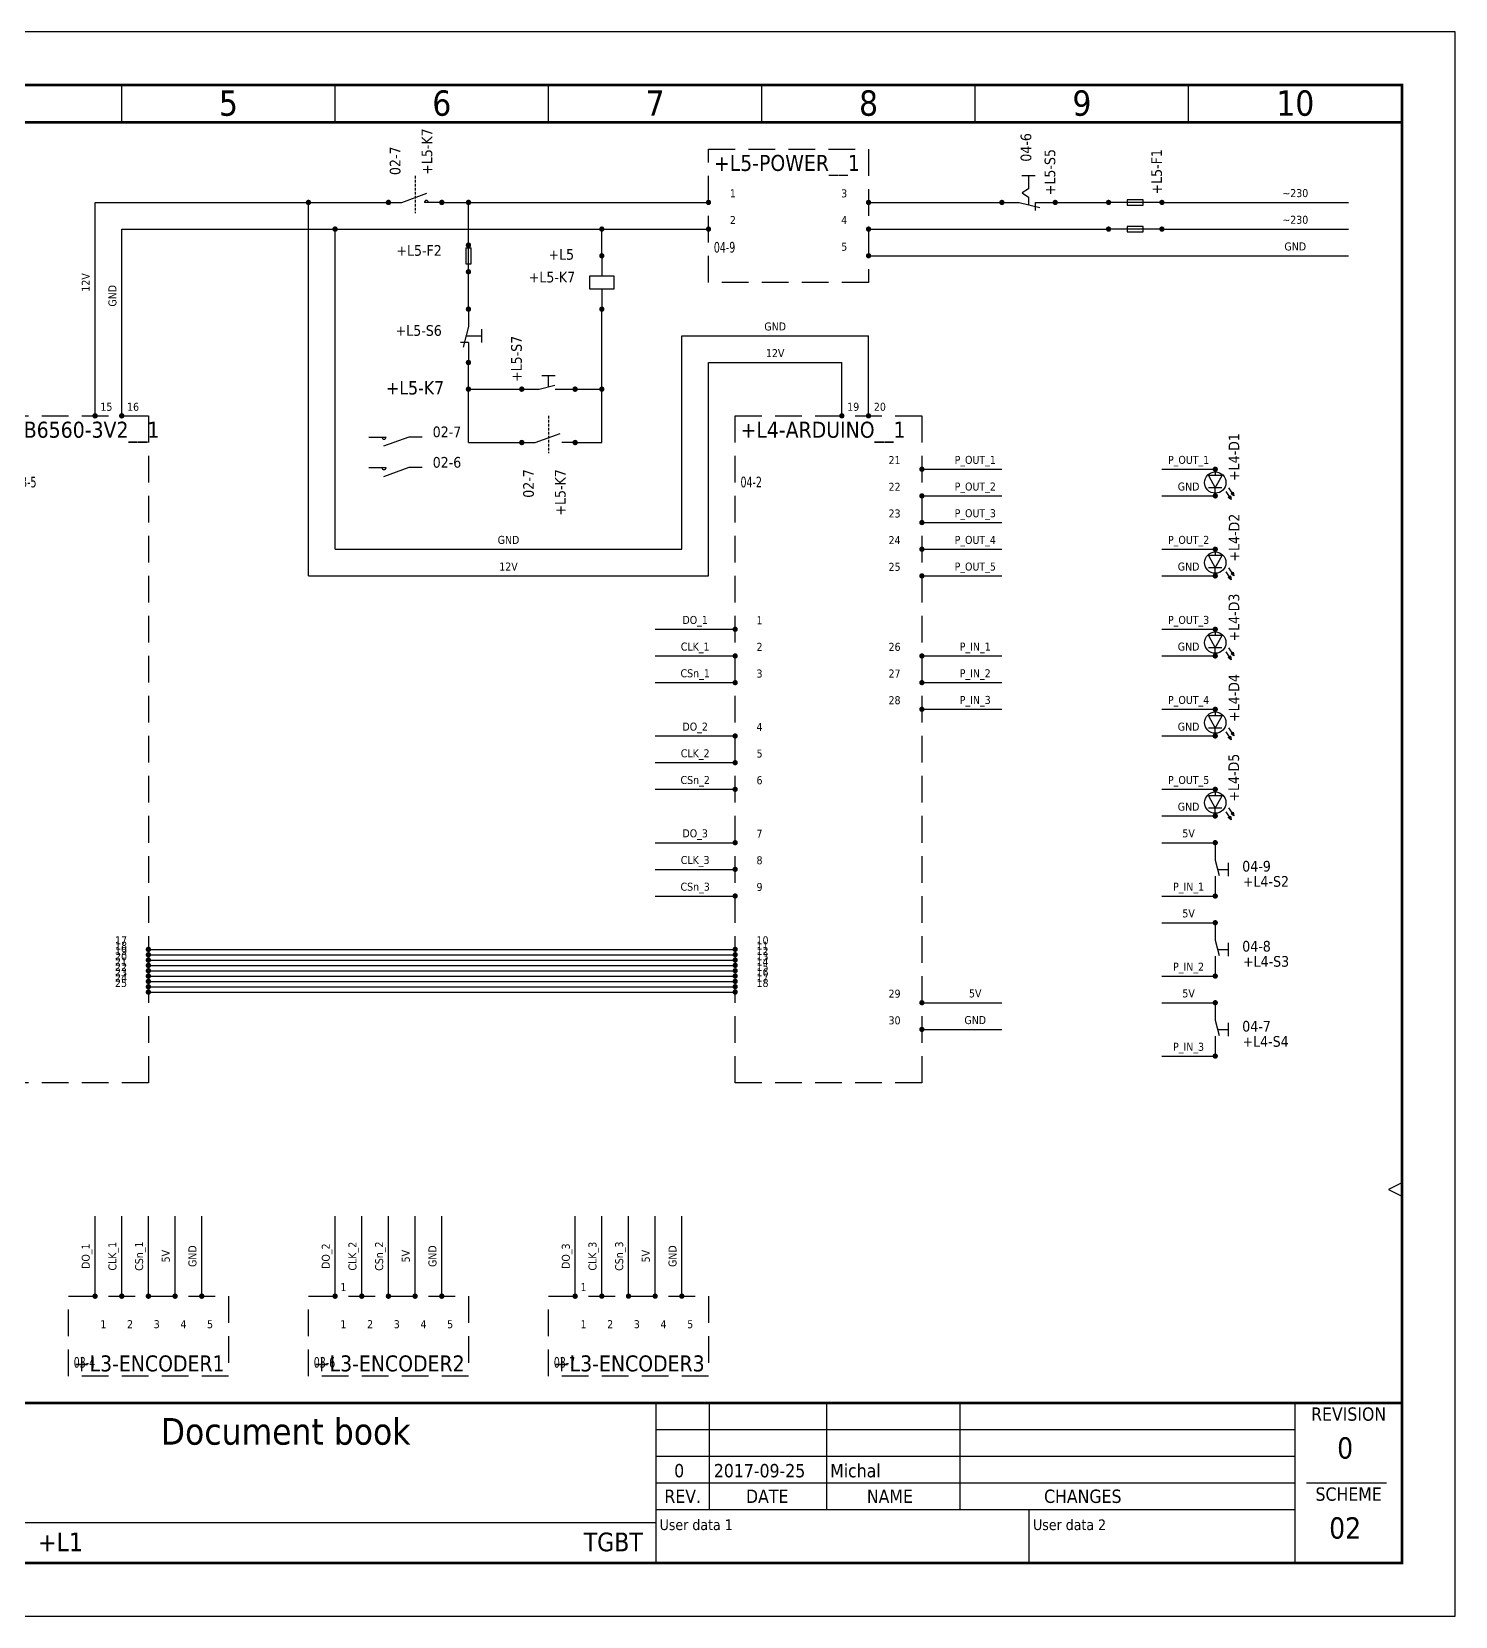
# Model space of a CAD drawing. Header units: millimetres. Extents: x 0 to 420, y 0 to 297.
# Drawn here: x 153.1 to 420, y 0 to 297 of the extents above; entities that cross this region are included whole.
import ezdxf
from ezdxf.enums import TextEntityAlignment as Align

# ---------------------------------------------------------------- set-up
doc = ezdxf.new("R2010")
doc.units = ezdxf.units.MM
doc.header["$LTSCALE"] = 10
for name, pattern in [('CONTINU', [0]), ('INTERROMPU', [0.75, 0.5, -0.25]), ('TIRET', [0.75, 0.5, -0.25])]:
    doc.linetypes.add(name, pattern=pattern)
doc.layers.add('DoNotPrint', color=7, linetype='Continuous', plot=False)
doc.layers.add('TITLEBLOCK', color=7, linetype='Continuous')
doc.styles.add('TAHOMA_STANDARD', font='tahoma.ttf')
doc.styles.add('tr_blackboxpt', font='', dxfattribs={"height": 1.5})
doc.styles.add('tr_line_equip', font='', dxfattribs={"height": 1.5})
doc.styles.add('tr_xref_arraybomterminal', font='', dxfattribs={"height": 1.5})
doc.styles.add('tr_xref_arraysymbol', font='', dxfattribs={"height": 2})
doc.styles.add('tr_xref_arraytagcomponent', font='', dxfattribs={"height": 2.5})
doc.styles.get('tr_blackboxpt').set_extended_font_data('Tahoma')
doc.styles.get('tr_line_equip').set_extended_font_data('Tahoma')
doc.styles.get('tr_xref_arraybomterminal').set_extended_font_data('Tahoma')
doc.styles.get('tr_xref_arraysymbol').set_extended_font_data('Tahoma')
doc.styles.get('tr_xref_arraytagcomponent').set_extended_font_data('Tahoma')

# ---------------------------------------------------------------- blocks, each defined once
blk = doc.blocks.new('TR_FDP_BASEA3CA_EN')
at = {"color": 7}
for p, q in [((170, 280), (170, 287)), ((210, 280), (210, 287)), ((250, 280), (250, 287)), ((290, 280), (290, 287)), ((330, 280), (330, 287)), ((370, 280), (370, 287)), ((410, 81.25), (407.5, 80)), ((407.5, 80), (410, 78.75)), ((270.16, 10), (270.16, 40)), ((280.16, 20), (280.16, 40)), ((302.16, 20), (302.16, 40)), ((327.16, 20), (327.16, 40)), ((390, 10), (390, 40)), ((270.16, 35), (390, 35)), ((270.16, 30), (390, 30)), ((270.16, 25), (390, 25)), ((392.11, 25), (407.11, 25)), ((270.16, 20), (390, 20)), ((340.08, 20), (340.08, 10)), ((270.16, 17.5), (10, 17.5))]:
    blk.add_line(p, q, dxfattribs=at)
at = {"color": 7, "const_width": 0.5}
blk.add_lwpolyline([(10, 287), (410, 287), (410, 10), (10, 10)], close=True, dxfattribs=at)
for points in [[(10, 280), (410, 280)], [(10, 40), (410, 40)]]:
    blk.add_lwpolyline(points, dxfattribs=at)
at = {"layer": 'DoNotPrint', "color": 7}
for p, q in [((420, 297), (0, 297)), ((420, 0), (420, 297)), ((0, 0), (420, 0))]:
    blk.add_line(p, q, dxfattribs=at)
at = {"color": 7, "style": 'TAHOMA_STANDARD'}
for s, p in [('REVISION', (400, 37.91)), ('CHANGES', (350.16, 22.5)), ('SCHEME', (400, 22.91))]:
    blk.add_text(s, height=2.5, dxfattribs=at).set_placement(p, align=Align.MIDDLE_CENTER)
for s, p in [('REV.', (275.16, 22.5)), ('DATE', (291, 22.5)), ('NAME', (314, 22.5))]:
    blk.add_text(s, height=2.5, dxfattribs=at).set_placement(p, align=Align.MIDDLE)
for tag, height, p in [('#COL', 4.75, (30, 281.25)), ('#COL', 4.75, (70, 281.25)), ('#COL', 4.75, (110, 281.25)), ('#COL', 4.75, (150, 281.25)), ('#COL', 4.75, (190, 281.25)), ('#COL', 4.75, (230, 281.25)), ('#COL', 4.75, (270, 281.25)), ('#COL', 4.75, (310, 281.25)), ('#COL', 4.75, (350, 281.25)), ('#COL', 4.75, (390, 281.25)), ('#PROJECT_DWG_OFFICE', 4, (76.27, 33.86)), ('#BUNDLE_TZ_0_L1', 5, (200.73, 32.17)), ('#PROJECT_DWG_OFFICE_ADDRESS_1', 3, (76.27, 28.22)), ('#PROJECT_DWG_OFFICE_ADDRESS_2', 3, (76.27, 24.16)), ('#FOLIO_TZ_1_L1', 4, (200.8, 24.51)), ('#PROJECT_DWG_OFFICE_ADDRESS_3', 3, (76.27, 19.93)), ('#FOLIO_TZ_2_L1', 4, (200.74, 18.8))]:
    blk.add_attdef(tag, text='', height=height, dxfattribs=at).set_placement(p, align=Align.CENTER)
blk.add_attdef('#APP_NAME', text='', height=4, rotation=90, dxfattribs=at).set_placement((5, 10.37), align=Align.MIDDLE_LEFT)
for tag, height, p in [('#REV_NO_-0', 2.5, (274.5, 37.3)), ('#REV_NO_-1', 2.5, (274.5, 32.4)), ('#REV_NO', 4, (399.35, 31.56)), ('#REV_NO_-2', 2.5, (274.5, 27.3)), ('#FOLIO_TAG', 4, (399.35, 16.56))]:
    blk.add_attdef(tag, text='', height=height, dxfattribs=at).set_placement(p, align=Align.MIDDLE_CENTER)
for tag, height, p in [('#REV_CREATED_ON_-0', 2.5, (281, 37.2)), ('#REV_CREATED_BY_-0', 2.5, (302.7, 37.3)), ('#REV_NO_-0_TZ_0_L1', 2.5, (327.9, 37.3)), ('#REV_CREATED_ON_-1', 2.5, (281, 32.1)), ('#REV_CREATED_BY_-1', 2.5, (302.7, 32.4)), ('#REV_NO_-1_TZ_0_L1', 2.5, (327.9, 32.1)), ('#REV_CREATED_ON_-2', 2.5, (281, 27.3)), ('#REV_CREATED_BY_-2', 2.5, (302.8, 27.3)), ('#REV_NO_-2_TZ_0_L1', 2.5, (327.9, 27.5)), ('#FOLIO_LOC_TAG', 3.5, (154.33, 13.94))]:
    blk.add_attdef(tag, text='', height=height, dxfattribs=at).set_placement(p, align=Align.MIDDLE_LEFT)
for tag, p, height in [('##BUNDLE_TX_0_EN', (270.84, 16.16), 2), ('##BUNDLE_TX_1_EN', (340.84, 16.16), 2), ('#BUNDLE_TX_0', (271.84, 12.16), 2.5), ('#BUNDLE_TX_1', (342.1, 12.16), 2.5)]:
    blk.add_attdef(tag, p, '', height=height, dxfattribs=at)
blk.add_attdef('#PROJECT_CONTRACT_NUM', text='', height=3.5, dxfattribs=at).set_placement((37.75, 11.3), align=Align.BOTTOM_LEFT)
blk.add_attdef('#FOLIO_LOC_TZ_0_L1', text='', height=3.5, dxfattribs=at).set_placement((267.68, 13.94), align=Align.MIDDLE_RIGHT)
at = {"color": 7, "style": 'TAHOMA_STANDARD', "oblique": 15, "width": 2.071003}
blk.add_attdef('#ELVER', text='', height=1.21, dxfattribs=at).set_placement((40, 7.46), align=Align.MIDDLE_LEFT)
blk = doc.blocks.new('EW_BB_BlackBox_2')
at = {"lineweight": 20, "style": 'TAHOMA_STANDARD'}
for tag, height, p in [('#TAG', 3, (1, -5)), ('#REF_DES_2', 2, (1, -8)), ('#COM_TX_0', 2, (1, -11))]:
    blk.add_attdef(tag, text='', height=height, dxfattribs=at).set_placement(p, align=Align.BOTTOM_LEFT)
at = {"linetype": 'CONTINU', "style": 'TAHOMA_STANDARD', "width": 0.75}
blk.add_attdef('#CROSS_REF', text='', height=2, dxfattribs=at).set_placement((1, -14), align=Align.BOTTOM_LEFT)
blk = doc.blocks.new('EW_DIODELE')
for points in [[(5, 3.5), (4.6, 2.95), (4.29, 3.35)], [(5.71, 2.99), (5.31, 2.44), (5.01, 2.84)]]:
    blk.add_hatch(color=0).paths.add_polyline_path(points)
for p, q in [((3.5, 2.5), (5, 3.5)), ((4.21, 1.99), (5.71, 2.99)), ((4.29, 3.35), (5, 3.5)), ((4.6, 2.95), (4.29, 3.35)), ((5, 3.5), (4.6, 2.95)), ((5.01, 2.84), (5.71, 2.99)), ((5.71, 2.99), (5.31, 2.44)), ((5.31, 2.44), (5.01, 2.84))]:
    blk.add_line(p, q)
at = {"color": 0, "linetype": 'Continuous'}
for p, q in [((0, 0), (1.2, 0)), ((5, -0.01), (3.51, -0.01))]:
    blk.add_line(p, q, dxfattribs=at)
at = {"color": 7}
for p, q in [((3.51, -0.01), (1.2, 1.3)), ((1.2, 1.3), (1.2, -1.3)), ((1.2, -1.3), (3.51, -0.01))]:
    blk.add_line(p, q, dxfattribs=at)
at = {"color": 7, "linetype": 'Continuous'}
blk.add_line((3.51, 1.24), (3.51, -1.26), dxfattribs=at)
blk.add_circle((2.5, 0), 2)
at = {"linetype": 'CONTINU', "style": 'TAHOMA_STANDARD'}
blk.add_attdef('#TAG', text='', height=2, dxfattribs=at).set_placement((2.5, 2.5), align=Align.RIGHT)
at = {"style": 'TAHOMA_STANDARD'}
blk.add_attdef('#P_TAG_0', text='', height=1.5, dxfattribs=at).set_placement((0, -0.5), align=Align.TOP_RIGHT)
at = {"linetype": 'CONTINU', "style": 'TAHOMA_STANDARD'}
blk.add_attdef('#TD_3', text='', height=2, dxfattribs=at).set_placement((2.5, -4.5), align=Align.CENTER)
at = {"style": 'TAHOMA_STANDARD'}
blk.add_attdef('#P_TAG_1', text='', height=1.5, dxfattribs=at).set_placement((5, -0.51), align=Align.TOP_LEFT)
at = {"linetype": 'CONTINU', "style": 'TAHOMA_STANDARD', "flags": 1}
for tag, p in [('#COM_TX_0', (2.5, -7)), ('#COM_TX_1', (2.5, -9.5)), ('#COM_TX_2', (2.5, -12))]:
    blk.add_attdef(tag, text='', height=2, dxfattribs=at).set_placement(p, align=Align.CENTER)
blk = doc.blocks.new('TR-EL237')
at = {"color": 0}
for p, q in [((0, -3.75), (0, 0)), ((0, -6.75), (-0.73, -3.84)), ((0, -10), (0, -6.75))]:
    blk.add_line(p, q, dxfattribs=at)
blk.add_line((-2.5, -3.75), (-2.5, -6.25))
at = {"linetype": 'TIRET'}
blk.add_line((-0.44, -5), (-2.5, -5), dxfattribs=at)
at = {"style": 'TAHOMA_STANDARD'}
blk.add_attdef('#P_TAG_0', (0.5, 0), '', height=1.5, dxfattribs=at)
at = {"linetype": 'CONTINU', "style": 'TAHOMA_STANDARD'}
for tag, p in [('#TAG', (-5, -3.75)), ('#CROSS_REF', (-4.95, -6.59)), ('#TD_1', (-4.96, -9.53)), ('#COM_TX_0', (-4.85, -20.32)), ('#COM_TX_1', (-4.85, -22.93))]:
    blk.add_attdef(tag, text='', height=2, dxfattribs=at).set_placement(p, align=Align.RIGHT)
at = {"style": 'TAHOMA_STANDARD'}
for tag, p in [('#TD_2', (-4.83, -12.24)), ('#TD_5', (-4.83, -14.99)), ('#TD_6', (-4.83, -17.74))]:
    blk.add_attdef(tag, text='', height=2, dxfattribs=at).set_placement(p, align=Align.RIGHT)
blk.add_attdef('#P_TAG_1', text='', height=1.5, dxfattribs=at).set_placement((0.5, -10), align=Align.TOP_LEFT)
blk = doc.blocks.new('TR-EL053')
at = {"color": 0, "linetype": 'CONTINU'}
for p, q in [((0, 0), (0, -3.75)), ((0, -6.25), (0, -10))]:
    blk.add_line(p, q, dxfattribs=at)
at = {"linetype": 'CONTINU'}
for p, q in [((-2.25, -3.75), (2.25, -3.75)), ((-2.25, -6.25), (-2.25, -3.75)), ((2.25, -3.75), (2.25, -6.25)), ((2.25, -6.25), (-2.25, -6.25))]:
    blk.add_line(p, q, dxfattribs=at)
at = {"style": 'TAHOMA_STANDARD'}
blk.add_attdef('#LOC_TAG', text='', height=2, dxfattribs=at).set_placement((-5, -0.74), align=Align.RIGHT)
blk.add_attdef('#P_TAG_0', (0.5, 0), '', height=1.5, dxfattribs=at)
at = {"linetype": 'CONTINU', "style": 'TAHOMA_STANDARD'}
for tag, p in [('#TAG', (-5, -3.75)), ('#CROSS_REF', (-5, -6.75))]:
    blk.add_attdef(tag, text='', height=2, dxfattribs=at).set_placement(p, align=Align.RIGHT)
at = {"style": 'TAHOMA_STANDARD'}
blk.add_attdef('#P_TAG_1', text='', height=1.5, dxfattribs=at).set_placement((0.5, -10), align=Align.TOP_LEFT)
blk = doc.blocks.new('TR-EL042')
at = {"color": 0, "linetype": 'CONTINU'}
for p, q in [((0, 0), (0, -10)), ((5, 0), (5, -10))]:
    blk.add_line(p, q, dxfattribs=at)
for p, q in [((-0.5, -3.5), (-0.5, -6.5)), ((0.5, -3.5), (-0.5, -3.5)), ((0.5, -6.5), (0.5, -3.5)), ((4.5, -3.5), (4.5, -6.5)), ((5.5, -3.5), (4.5, -3.5)), ((5.5, -6.5), (5.5, -3.5)), ((-0.5, -6.5), (0, -6.5)), ((0, -6.5), (0.5, -6.5)), ((4.5, -6.5), (5, -6.5)), ((5, -6.5), (5.5, -6.5))]:
    blk.add_line(p, q)
at = {"style": 'TAHOMA_STANDARD'}
for tag, p in [('#P_TAG_0', (0.5, 0)), ('#P_TAG_1', (5.5, 0))]:
    blk.add_attdef(tag, p, '', height=1.5, dxfattribs=at)
at = {"linetype": 'CONTINU', "style": 'TAHOMA_STANDARD'}
for tag, p in [('#TAG', (-5, -3.75)), ('#CROSS_REF', (-5.12, -6.18)), ('#TD_1', (-5.12, -8.67)), ('#TD_3', (-5.12, -11.15)), ('#TD_4', (-5.12, -13.63)), ('#COM_TX_0', (-5.12, -16.17)), ('#COM_TX_1', (-5.12, -18.65))]:
    blk.add_attdef(tag, text='', height=2, dxfattribs=at).set_placement(p, align=Align.RIGHT)
at = {"style": 'TAHOMA_STANDARD'}
for tag, p in [('#P_TAG_3', (0.5, -10)), ('#P_TAG_2', (5.5, -10))]:
    blk.add_attdef(tag, text='', height=1.5, dxfattribs=at).set_placement(p, align=Align.TOP_LEFT)
blk = doc.blocks.new('TR-EL248')
at = {"color": 0}
for p, q in [((0, -3.75), (0, 0)), ((0, -6.75), (0.97, -2.87)), ((0, -3.75), (1.5, -3.75)), ((0, -10), (0, -6.75))]:
    blk.add_line(p, q, dxfattribs=at)
for p, q in [((-5, -3.75), (-5, -6.25)), ((-2.52, -5), (-1.77, -6.18)), ((-1.77, -6.18), (-1, -5))]:
    blk.add_line(p, q)
at = {"linetype": 'TIRET'}
for p, q in [((-5, -5), (-2.52, -5)), ((-1, -5), (0.44, -5))]:
    blk.add_line(p, q, dxfattribs=at)
at = {"style": 'TAHOMA_STANDARD'}
blk.add_attdef('#P_TAG_0', (0.5, 0), '', height=1.5, dxfattribs=at)
at = {"linetype": 'CONTINU', "style": 'TAHOMA_STANDARD'}
for tag, p in [('#TAG', (-7.56, -3.65)), ('#CROSS_REF', (-7.5, -6.49)), ('#TD_1', (-7.58, -9.35)), ('#COM_TX_0', (-7.47, -20.14)), ('#COM_TX_1', (-7.47, -22.75))]:
    blk.add_attdef(tag, text='', height=2, dxfattribs=at).set_placement(p, align=Align.RIGHT)
at = {"style": 'TAHOMA_STANDARD'}
for tag, p in [('#TD_2', (-7.46, -12.06)), ('#TD_5', (-7.46, -14.81)), ('#TD_6', (-7.46, -17.56))]:
    blk.add_attdef(tag, text='', height=2, dxfattribs=at).set_placement(p, align=Align.RIGHT)
blk.add_attdef('#P_TAG_1', text='', height=1.5, dxfattribs=at).set_placement((0.5, -10), align=Align.TOP_LEFT)
blk = doc.blocks.new('TR-EL033_CR')
at = {"color": 0}
for p, q in [((0, 0), (0, -3.25)), ((0, -7.5), (-1.710101, -2.801537)), ((0, -10), (0, -7.5))]:
    blk.add_line(p, q, dxfattribs=at)
blk.add_arc((0, -2.875), 0.375, 90, 270, dxfattribs=at)
at = {"color": 92, "style": 'tr_xref_arraybomterminal'}
blk.add_attdef('#Pt0', (0.5, 0), '', height=1.5, dxfattribs=at)
blk.add_attdef('#Pt1', text='', height=1.5, dxfattribs=at).set_placement((0.5, -10), align=Align.RIGHT)
at = {"color": 1, "style": 'tr_xref_arraysymbol'}
blk.add_attdef('#REF', (0, -12), '', height=2, dxfattribs=at)
blk = doc.blocks.new('*U31', base_point=(8.708, 4))
at = {"color": 10}
ref = blk.add_blockref('TR-EL033_CR', (0, 0), dxfattribs=dict(at, rotation=90))
ref.add_attrib('#REF', '02-7', (12, 0), dxfattribs={"color": 1, "height": 2, "style": 'tr_xref_arraysymbol'})
ref = blk.add_blockref('TR-EL033_CR', (0, -5.710101), dxfattribs=dict(at, rotation=90))
ref.add_attrib('#REF', '02-6', (12, -5.710101), dxfattribs={"color": 1, "height": 2, "style": 'tr_xref_arraysymbol'})
at = {"color": 5, "style": 'tr_xref_arraytagcomponent'}
blk.add_text('+L5-K7', height=2.5, dxfattribs=at).set_placement((8.708, 8), align=Align.CENTER)
blk = doc.blocks.new('FUSIBLE 1')
at = {"color": 0, "linetype": 'CONTINU'}
blk.add_line((0, -2.5), (0, -7.5), dxfattribs=at)
at = {"color": 0}
for p, q in [((-0.5, -3.5), (-0.5, -6.5)), ((0.5, -3.5), (-0.5, -3.5)), ((0.5, -6.5), (0.5, -3.5)), ((0.5, -6.5), (-0.5, -6.5))]:
    blk.add_line(p, q, dxfattribs=at)
at = {"linetype": 'CONTINU', "style": 'TAHOMA_STANDARD'}
for tag, p in [('#TAG', (-5, -3.75)), ('#CROSS_REF', (-5, -6.29)), ('#TD_1', (-5, -8.77)), ('#TD_3', (-5, -11.26)), ('#TD_4', (-5, -13.74)), ('#COM_TX_0', (-5, -16.27)), ('#COM_TX_1', (-5, -18.76))]:
    blk.add_attdef(tag, text='', height=2, dxfattribs=at).set_placement(p, align=Align.RIGHT)
at = {"style": 'TAHOMA_STANDARD'}
blk.add_attdef('#P_TAG_0', (0.5, -2.5), '', height=1.5, dxfattribs=at)
blk.add_attdef('#P_TAG_1', text='', height=1.5, dxfattribs=at).set_placement((0.5, -7.5), align=Align.TOP_LEFT)
blk = doc.blocks.new('TR-EL245')
at = {"color": 0}
for p, q in [((0, -3.75), (0, 0)), ((0, -6.75), (0.97, -2.87)), ((0, -3.75), (1.5, -3.75)), ((0, -10), (0, -6.75))]:
    blk.add_line(p, q, dxfattribs=at)
blk.add_line((-2.5, -3.75), (-2.5, -6.25))
at = {"linetype": 'TIRET'}
blk.add_line((0.44, -5), (-2.5, -5), dxfattribs=at)
at = {"style": 'TAHOMA_STANDARD'}
blk.add_attdef('#P_TAG_0', (0.5, 0), '', height=1.5, dxfattribs=at)
at = {"linetype": 'CONTINU', "style": 'TAHOMA_STANDARD'}
for tag, p in [('#TAG', (-5.61, -3.65)), ('#CROSS_REF', (-5.55, -6.49)), ('#TD_1', (-5.94, -9.1)), ('#COM_TX_0', (-5.83, -19.89)), ('#COM_TX_1', (-5.83, -22.5))]:
    blk.add_attdef(tag, text='', height=2, dxfattribs=at).set_placement(p, align=Align.RIGHT)
at = {"style": 'TAHOMA_STANDARD'}
for tag, p in [('#TD_2', (-5.81, -11.81)), ('#TD_5', (-5.81, -14.55)), ('#TD_6', (-5.81, -17.3))]:
    blk.add_attdef(tag, text='', height=2, dxfattribs=at).set_placement(p, align=Align.RIGHT)
blk.add_attdef('#P_TAG_1', text='', height=1.5, dxfattribs=at).set_placement((0.5, -10), align=Align.TOP_LEFT)
blk = doc.blocks.new('TR-EL001')
at = {"color": 0}
for p, q in [((0, 0), (0, -2.5)), ((0, -7.5), (-1.71, -2.8)), ((0, -10), (0, -7.5))]:
    blk.add_line(p, q, dxfattribs=at)
at = {"linetype": 'TIRET', "ltscale": 0.1}
blk.add_line((-5, -5), (2, -5), dxfattribs=at)
at = {"style": 'TAHOMA_STANDARD'}
blk.add_attdef('#P_TAG_0', (0.5, 0), '', height=1.5, dxfattribs=at)
at = {"linetype": 'CONTINU', "style": 'TAHOMA_STANDARD'}
for tag, p in [('#TAG', (-5, -3.75)), ('#TD_1', (-5, -6.75)), ('#CROSS_REF', (-5, -9.75)), ('#COM_TX_0', (-4.92, -12.33)), ('#COM_TX_1', (-4.92, -14.95))]:
    blk.add_attdef(tag, text='', height=2, dxfattribs=at).set_placement(p, align=Align.RIGHT)
at = {"style": 'TAHOMA_STANDARD'}
blk.add_attdef('#P_TAG_1', text='', height=1.5, dxfattribs=at).set_placement((0.5, -10), align=Align.TOP_LEFT)
blk = doc.blocks.new('TR-EL033')
at = {"color": 0}
for p, q in [((0, 0), (0, -3.25)), ((0, -7.5), (-1.71, -2.8)), ((0, -10), (0, -7.5))]:
    blk.add_line(p, q, dxfattribs=at)
at = {"linetype": 'TIRET', "ltscale": 0.1}
blk.add_line((-5, -5), (2, -5), dxfattribs=at)
at = {"color": 0}
blk.add_arc((0, -2.88), 0.375, 90, 270, dxfattribs=at)
at = {"style": 'TAHOMA_STANDARD'}
blk.add_attdef('#P_TAG_0', (0.5, 0), '', height=1.5, dxfattribs=at)
at = {"linetype": 'CONTINU', "style": 'TAHOMA_STANDARD'}
for tag, p in [('#TAG', (-5, -3.75)), ('#TD_1', (-5, -6.75)), ('#CROSS_REF', (-5, -9.75)), ('#COM_TX_0', (-4.92, -12.75)), ('#COM_TX_1', (-4.92, -15.36))]:
    blk.add_attdef(tag, text='', height=2, dxfattribs=at).set_placement(p, align=Align.RIGHT)
at = {"style": 'TAHOMA_STANDARD'}
blk.add_attdef('#P_TAG_1', text='', height=1.5, dxfattribs=at).set_placement((0.5, -10), align=Align.TOP_LEFT)

msp = doc.modelspace()

# ---------------------------------------------------------------- linework, layer by layer
at = {"linetype": 'INTERROMPU'}
for points in [[(280, 275), (310, 275), (310, 250), (280, 250)], [(140, 225), (175, 225), (175, 100), (140, 100)], [(285, 225), (320, 225), (320, 100), (285, 100)], [(160, 60), (190, 60), (190, 45), (160, 45)], [(205, 60), (235, 60), (235, 45), (205, 45)], [(250, 60), (280, 60), (280, 45), (250, 45)]]:
    msp.add_lwpolyline(points, close=True, dxfattribs=at)
at = {"color": 5, "linetype": 'Continuous'}
for points in [[(165, 265), (205, 265)], [(165, 225), (165, 265)], [(205, 195), (205, 265)], [(205, 265), (220, 265)], [(230, 265), (235, 265)], [(235, 257), (235, 265)], [(235, 265), (280, 265)], [(170, 225), (170, 260)], [(170, 260), (210, 260)], [(210, 200), (210, 260)], [(210, 260), (260, 260)], [(260, 255), (260, 260)], [(260, 260), (280, 260)], [(235, 245), (235, 252)], [(260, 230), (260, 245)], [(275, 240), (310, 240)], [(275, 200), (275, 240)], [(310, 225), (310, 240)], [(235, 230), (235, 235)], [(280, 195), (280, 235)], [(280, 235), (305, 235)], [(305, 225), (305, 235)], [(235, 220), (235, 230)], [(235, 230), (245, 230)], [(255, 230), (260, 230)], [(260, 220), (260, 230)], [(235, 220), (245, 220)], [(255, 220), (260, 220)], [(320, 215), (335, 215)], [(365, 215), (375, 215)], [(320, 210), (335, 210)], [(365, 210), (375, 210)], [(320, 205), (335, 205)], [(210, 200), (275, 200)], [(320, 200), (335, 200)], [(365, 200), (375, 200)], [(205, 195), (280, 195)], [(320, 195), (335, 195)], [(365, 195), (375, 195)], [(270, 185), (285, 185)], [(365, 185), (375, 185)], [(270, 180), (285, 180)], [(320, 180), (335, 180)], [(365, 180), (375, 180)], [(270, 175), (285, 175)], [(320, 175), (335, 175)], [(320, 170), (335, 170)], [(365, 170), (375, 170)], [(270, 165), (285, 165)], [(365, 165), (375, 165)], [(270, 160), (285, 160)], [(270, 155), (285, 155)], [(365, 155), (375, 155)], [(365, 150), (375, 150)], [(270, 145), (285, 145)], [(365, 145), (375, 145)], [(270, 140), (285, 140)], [(270, 135), (285, 135)], [(365, 135), (375, 135)], [(365, 130), (375, 130)], [(175, 125), (285, 125)], [(175, 124), (285, 124)], [(175, 123), (285, 123)], [(175, 122), (285, 122)], [(175, 121), (285, 121)], [(175, 120), (285, 120)], [(175, 119), (285, 119)], [(365, 120), (375, 120)], [(175, 118), (285, 118)], [(175, 117), (285, 117)], [(320, 115), (335, 115)], [(365, 115), (375, 115)], [(320, 110), (335, 110)], [(365, 105), (375, 105)], [(165, 60), (165, 75)], [(170, 60), (170, 75)], [(175, 60), (175, 75)], [(180, 60), (180, 75)], [(185, 60), (185, 75)], [(210, 60), (210, 75)], [(215, 60), (215, 75)], [(220, 60), (220, 75)], [(225, 60), (225, 75)], [(230, 60), (230, 75)], [(255, 60), (255, 75)], [(260, 60), (260, 75)], [(265, 60), (265, 75)], [(270, 60), (270, 75)], [(275, 60), (275, 75)]]:
    msp.add_lwpolyline(points, dxfattribs=at)
at = {"color": 221}
for points in [[(205.28, 265, 0.45, 0.45, 1), (204.72, 265, 0.45, 0.45, 1)], [(235.28, 265, 0.45, 0.45, 1), (234.72, 265, 0.45, 0.45, 1)], [(210.28, 260, 0.45, 0.45, 1), (209.72, 260, 0.45, 0.45, 1)], [(260.27, 260, 0.45, 0.45, 1), (259.73, 260, 0.45, 0.45, 1)], [(235.28, 230, 0.45, 0.45, 1), (234.72, 230, 0.45, 0.45, 1)], [(260.27, 230, 0.45, 0.45, 1), (259.73, 230, 0.45, 0.45, 1)]]:
    msp.add_lwpolyline(points, format="xyseb", close=True, dxfattribs=at)
at = {"color": 12}
for points in [[(220.28, 265, 0.45, 0.45, 1), (219.72, 265, 0.45, 0.45, 1)], [(230.28, 265, 0.45, 0.45, 1), (229.72, 265, 0.45, 0.45, 1)], [(280.27, 265, 0.45, 0.45, 1), (279.73, 265, 0.45, 0.45, 1)], [(310.27, 265, 0.45, 0.45, 1), (309.73, 265, 0.45, 0.45, 1)], [(335.27, 265, 0.45, 0.45, 1), (334.73, 265, 0.45, 0.45, 1)], [(345.27, 265, 0.45, 0.45, 1), (344.73, 265, 0.45, 0.45, 1)], [(355.27, 265, 0.45, 0.45, 1), (354.73, 265, 0.45, 0.45, 1)], [(365.27, 265, 0.45, 0.45, 1), (364.73, 265, 0.45, 0.45, 1)], [(280.27, 260, 0.45, 0.45, 1), (279.73, 260, 0.45, 0.45, 1)], [(310.27, 260, 0.45, 0.45, 1), (309.73, 260, 0.45, 0.45, 1)], [(355.27, 260, 0.45, 0.45, 1), (354.73, 260, 0.45, 0.45, 1)], [(365.27, 260, 0.45, 0.45, 1), (364.73, 260, 0.45, 0.45, 1)], [(235.28, 257, 0.45, 0.45, 1), (234.72, 257, 0.45, 0.45, 1)], [(260.27, 255, 0.45, 0.45, 1), (259.73, 255, 0.45, 0.45, 1)], [(310.27, 255, 0.45, 0.45, 1), (309.73, 255, 0.45, 0.45, 1)], [(235.28, 252, 0.45, 0.45, 1), (234.72, 252, 0.45, 0.45, 1)], [(235.28, 245, 0.45, 0.45, 1), (234.72, 245, 0.45, 0.45, 1)], [(260.27, 245, 0.45, 0.45, 1), (259.73, 245, 0.45, 0.45, 1)], [(235.28, 235, 0.45, 0.45, 1), (234.72, 235, 0.45, 0.45, 1)], [(245.28, 230, 0.45, 0.45, 1), (244.72, 230, 0.45, 0.45, 1)], [(255.28, 230, 0.45, 0.45, 1), (254.72, 230, 0.45, 0.45, 1)], [(165.28, 225, 0.45, 0.45, 1), (164.72, 225, 0.45, 0.45, 1)], [(170.28, 225, 0.45, 0.45, 1), (169.72, 225, 0.45, 0.45, 1)], [(305.27, 225, 0.45, 0.45, 1), (304.73, 225, 0.45, 0.45, 1)], [(310.27, 225, 0.45, 0.45, 1), (309.73, 225, 0.45, 0.45, 1)], [(245.28, 220, 0.45, 0.45, 1), (244.72, 220, 0.45, 0.45, 1)], [(255.28, 220, 0.45, 0.45, 1), (254.72, 220, 0.45, 0.45, 1)], [(320.27, 215, 0.45, 0.45, 1), (319.73, 215, 0.45, 0.45, 1)], [(375.27, 215, 0.45, 0.45, 1), (374.73, 215, 0.45, 0.45, 1)], [(320.27, 210, 0.45, 0.45, 1), (319.73, 210, 0.45, 0.45, 1)], [(375.27, 210, 0.45, 0.45, 1), (374.73, 210, 0.45, 0.45, 1)], [(320.27, 205, 0.45, 0.45, 1), (319.73, 205, 0.45, 0.45, 1)], [(320.27, 200, 0.45, 0.45, 1), (319.73, 200, 0.45, 0.45, 1)], [(375.27, 200, 0.45, 0.45, 1), (374.73, 200, 0.45, 0.45, 1)], [(320.27, 195, 0.45, 0.45, 1), (319.73, 195, 0.45, 0.45, 1)], [(375.27, 195, 0.45, 0.45, 1), (374.73, 195, 0.45, 0.45, 1)], [(285.27, 185, 0.45, 0.45, 1), (284.73, 185, 0.45, 0.45, 1)], [(375.27, 185, 0.45, 0.45, 1), (374.73, 185, 0.45, 0.45, 1)], [(285.27, 180, 0.45, 0.45, 1), (284.73, 180, 0.45, 0.45, 1)], [(320.27, 180, 0.45, 0.45, 1), (319.73, 180, 0.45, 0.45, 1)], [(375.27, 180, 0.45, 0.45, 1), (374.73, 180, 0.45, 0.45, 1)], [(285.27, 175, 0.45, 0.45, 1), (284.73, 175, 0.45, 0.45, 1)], [(320.27, 175, 0.45, 0.45, 1), (319.73, 175, 0.45, 0.45, 1)], [(320.27, 170, 0.45, 0.45, 1), (319.73, 170, 0.45, 0.45, 1)], [(375.27, 170, 0.45, 0.45, 1), (374.73, 170, 0.45, 0.45, 1)], [(285.27, 165, 0.45, 0.45, 1), (284.73, 165, 0.45, 0.45, 1)], [(375.27, 165, 0.45, 0.45, 1), (374.73, 165, 0.45, 0.45, 1)], [(285.27, 160, 0.45, 0.45, 1), (284.73, 160, 0.45, 0.45, 1)], [(285.27, 155, 0.45, 0.45, 1), (284.73, 155, 0.45, 0.45, 1)], [(375.27, 155, 0.45, 0.45, 1), (374.73, 155, 0.45, 0.45, 1)], [(375.27, 150, 0.45, 0.45, 1), (374.73, 150, 0.45, 0.45, 1)], [(285.27, 145, 0.45, 0.45, 1), (284.73, 145, 0.45, 0.45, 1)], [(375.27, 145, 0.45, 0.45, 1), (374.73, 145, 0.45, 0.45, 1)], [(285.27, 140, 0.45, 0.45, 1), (284.73, 140, 0.45, 0.45, 1)], [(285.27, 135, 0.45, 0.45, 1), (284.73, 135, 0.45, 0.45, 1)], [(375.27, 135, 0.45, 0.45, 1), (374.73, 135, 0.45, 0.45, 1)], [(375.27, 130, 0.45, 0.45, 1), (374.73, 130, 0.45, 0.45, 1)], [(175.28, 125, 0.45, 0.45, 1), (174.72, 125, 0.45, 0.45, 1)], [(285.27, 125, 0.45, 0.45, 1), (284.73, 125, 0.45, 0.45, 1)], [(175.28, 124, 0.45, 0.45, 1), (174.72, 124, 0.45, 0.45, 1)], [(175.28, 123, 0.45, 0.45, 1), (174.72, 123, 0.45, 0.45, 1)], [(175.28, 122, 0.45, 0.45, 1), (174.72, 122, 0.45, 0.45, 1)], [(285.27, 124, 0.45, 0.45, 1), (284.73, 124, 0.45, 0.45, 1)], [(285.27, 123, 0.45, 0.45, 1), (284.73, 123, 0.45, 0.45, 1)], [(285.27, 122, 0.45, 0.45, 1), (284.73, 122, 0.45, 0.45, 1)], [(175.28, 121, 0.45, 0.45, 1), (174.72, 121, 0.45, 0.45, 1)], [(175.28, 120, 0.45, 0.45, 1), (174.72, 120, 0.45, 0.45, 1)], [(175.28, 119, 0.45, 0.45, 1), (174.72, 119, 0.45, 0.45, 1)], [(285.27, 121, 0.45, 0.45, 1), (284.73, 121, 0.45, 0.45, 1)], [(285.27, 120, 0.45, 0.45, 1), (284.73, 120, 0.45, 0.45, 1)], [(285.27, 119, 0.45, 0.45, 1), (284.73, 119, 0.45, 0.45, 1)], [(375.27, 120, 0.45, 0.45, 1), (374.73, 120, 0.45, 0.45, 1)], [(175.28, 118, 0.45, 0.45, 1), (174.72, 118, 0.45, 0.45, 1)], [(175.28, 117, 0.45, 0.45, 1), (174.72, 117, 0.45, 0.45, 1)], [(285.27, 118, 0.45, 0.45, 1), (284.73, 118, 0.45, 0.45, 1)], [(285.27, 117, 0.45, 0.45, 1), (284.73, 117, 0.45, 0.45, 1)], [(320.27, 115, 0.45, 0.45, 1), (319.73, 115, 0.45, 0.45, 1)], [(375.27, 115, 0.45, 0.45, 1), (374.73, 115, 0.45, 0.45, 1)], [(320.27, 110, 0.45, 0.45, 1), (319.73, 110, 0.45, 0.45, 1)], [(375.27, 105, 0.45, 0.45, 1), (374.73, 105, 0.45, 0.45, 1)], [(165.28, 60, 0.45, 0.45, 1), (164.72, 60, 0.45, 0.45, 1)], [(170.28, 60, 0.45, 0.45, 1), (169.72, 60, 0.45, 0.45, 1)], [(175.28, 60, 0.45, 0.45, 1), (174.72, 60, 0.45, 0.45, 1)], [(180.28, 60, 0.45, 0.45, 1), (179.72, 60, 0.45, 0.45, 1)], [(185.28, 60, 0.45, 0.45, 1), (184.72, 60, 0.45, 0.45, 1)], [(210.28, 60, 0.45, 0.45, 1), (209.72, 60, 0.45, 0.45, 1)], [(215.28, 60, 0.45, 0.45, 1), (214.72, 60, 0.45, 0.45, 1)], [(220.28, 60, 0.45, 0.45, 1), (219.72, 60, 0.45, 0.45, 1)], [(225.28, 60, 0.45, 0.45, 1), (224.72, 60, 0.45, 0.45, 1)], [(230.28, 60, 0.45, 0.45, 1), (229.72, 60, 0.45, 0.45, 1)], [(255.28, 60, 0.45, 0.45, 1), (254.72, 60, 0.45, 0.45, 1)], [(260.27, 60, 0.45, 0.45, 1), (259.73, 60, 0.45, 0.45, 1)], [(265.27, 60, 0.45, 0.45, 1), (264.73, 60, 0.45, 0.45, 1)], [(270.27, 60, 0.45, 0.45, 1), (269.73, 60, 0.45, 0.45, 1)], [(275.27, 60, 0.45, 0.45, 1), (274.73, 60, 0.45, 0.45, 1)]]:
    msp.add_lwpolyline(points, format="xyseb", close=True, dxfattribs=at)
at = {"color": 250, "linetype": 'Continuous'}
for points in [[(310, 265), (335, 265)], [(345, 265), (355, 265)], [(365, 265), (400, 265)], [(310, 260), (355, 260)], [(365, 260), (400, 260)], [(310, 255), (400, 255)]]:
    msp.add_lwpolyline(points, dxfattribs=at)

# ---------------------------------------------------------------- block references
ref = msp.add_blockref('TR-EL033', (230, 265), dxfattribs=dict(rotation=270))
ref.add_attrib('#TAG', '+L5-K7', dxfattribs={"linetype": 'CONTINU', "height": 2, "rotation": 90, "style": 'TAHOMA_STANDARD'}).set_placement((228.21, 278.88), align=Align.RIGHT)
ref.add_attrib('#CROSS_REF', '02-7', dxfattribs={"linetype": 'CONTINU', "height": 2, "rotation": 90, "style": 'TAHOMA_STANDARD'}).set_placement((222.25, 275.48), align=Align.RIGHT)
ref = msp.add_blockref('TR-EL248', (345, 265), dxfattribs=dict(rotation=270))
ref.add_attrib('#TAG', '+L5-S5', dxfattribs={"linetype": 'CONTINU', "height": 2, "rotation": 90, "style": 'TAHOMA_STANDARD'}).set_placement((345, 275), align=Align.RIGHT)
ref.add_attrib('#CROSS_REF', '04-6', dxfattribs={"linetype": 'CONTINU', "height": 2, "rotation": 90, "style": 'TAHOMA_STANDARD'}).set_placement((340.51, 277.99), align=Align.RIGHT)
ref = msp.add_blockref('EW_BB_BlackBox_2', (280, 275))
ref.add_attrib('#TAG', '+L5-POWER__1', dxfattribs={"lineweight": 20, "height": 3, "style": 'TAHOMA_STANDARD'}).set_placement((281, 270), align=Align.BOTTOM_LEFT)
ref.add_attrib('#CROSS_REF', '04-9', dxfattribs={"linetype": 'CONTINU', "height": 2, "style": 'TAHOMA_STANDARD', "width": 0.75}).set_placement((281, 255), align=Align.BOTTOM_LEFT)
ref = msp.add_blockref('TR-EL042', (365, 265), dxfattribs=dict(rotation=270))
ref.add_attrib('#TAG', '+L5-F1', dxfattribs={"linetype": 'CONTINU', "height": 2, "rotation": 90, "style": 'TAHOMA_STANDARD'}).set_placement((365, 275), align=Align.RIGHT)
ref = msp.add_blockref('FUSIBLE 1', (235, 250), dxfattribs=dict(rotation=180))
ref.add_attrib('#TAG', '+L5-F2', dxfattribs={"linetype": 'CONTINU', "height": 2, "style": 'TAHOMA_STANDARD'}).set_placement((230, 255), align=Align.RIGHT)
ref = msp.add_blockref('TR-EL053', (260, 255))
ref.add_attrib('#TAG', '+L5-K7', dxfattribs={"linetype": 'CONTINU', "height": 2, "style": 'TAHOMA_STANDARD'}).set_placement((255, 250), align=Align.RIGHT)
ref.add_attrib('#LOC_TAG', '+L5', dxfattribs={"height": 2, "style": 'TAHOMA_STANDARD'}).set_placement((254.8, 254.26), align=Align.RIGHT)
ref = msp.add_blockref('TR-EL245', (235, 235), dxfattribs=dict(rotation=180))
ref.add_attrib('#TAG', '+L5-S6', dxfattribs={"linetype": 'CONTINU', "height": 2, "style": 'TAHOMA_STANDARD'}).set_placement((230, 240), align=Align.RIGHT)
ref = msp.add_blockref('TR-EL237', (255, 230), dxfattribs=dict(rotation=270))
ref.add_attrib('#TAG', '+L5-S7', dxfattribs={"linetype": 'CONTINU', "height": 2, "rotation": 90, "style": 'TAHOMA_STANDARD'}).set_placement((245, 240), align=Align.RIGHT)
msp.add_blockref('*U31', (225, 225))
ref = msp.add_blockref('EW_BB_BlackBox_2', (140, 225))
ref.add_attrib('#TAG', '+L3-TB6560-3V2__1', dxfattribs={"lineweight": 20, "height": 3, "style": 'TAHOMA_STANDARD'}).set_placement((141, 220), align=Align.BOTTOM_LEFT)
ref.add_attrib('#CROSS_REF', '03-5', dxfattribs={"linetype": 'CONTINU', "height": 2, "style": 'TAHOMA_STANDARD', "width": 0.75}).set_placement((150, 211), align=Align.BOTTOM_LEFT)
ref = msp.add_blockref('TR-EL001', (255, 220), dxfattribs=dict(rotation=270))
ref.add_attrib('#TAG', '+L5-K7', dxfattribs={"linetype": 'CONTINU', "height": 2, "rotation": 90, "style": 'TAHOMA_STANDARD'}).set_placement((253.21, 215), align=Align.RIGHT)
ref.add_attrib('#CROSS_REF', '02-7', dxfattribs={"linetype": 'CONTINU', "height": 2, "rotation": 90, "style": 'TAHOMA_STANDARD'}).set_placement((247.25, 215), align=Align.RIGHT)
msp.add_blockref('EW_BB_BlackBox_2', (285, 225)).add_auto_attribs({'#TAG': '+L4-ARDUINO__1', '#CROSS_REF': '04-2'})
ref = msp.add_blockref('EW_DIODELE', (375, 215), dxfattribs=dict(rotation=270))
ref.add_attrib('#TAG', '+L4-D1', dxfattribs={"linetype": 'CONTINU', "height": 2, "rotation": 90, "style": 'TAHOMA_STANDARD'}).set_placement((379.51, 221.75), align=Align.RIGHT)
ref = msp.add_blockref('EW_DIODELE', (375, 200), dxfattribs=dict(rotation=270))
ref.add_attrib('#TAG', '+L4-D2', dxfattribs={"linetype": 'CONTINU', "height": 2, "rotation": 90, "style": 'TAHOMA_STANDARD'}).set_placement((379.54, 206.65), align=Align.RIGHT)
ref = msp.add_blockref('EW_DIODELE', (375, 185), dxfattribs=dict(rotation=270))
ref.add_attrib('#TAG', '+L4-D3', dxfattribs={"linetype": 'CONTINU', "height": 2, "rotation": 90, "style": 'TAHOMA_STANDARD'}).set_placement((379.5, 191.68), align=Align.RIGHT)
ref = msp.add_blockref('EW_DIODELE', (375, 170), dxfattribs=dict(rotation=270))
ref.add_attrib('#TAG', '+L4-D4', dxfattribs={"linetype": 'CONTINU', "height": 2, "rotation": 90, "style": 'TAHOMA_STANDARD'}).set_placement((379.5, 176.6), align=Align.RIGHT)
ref = msp.add_blockref('EW_DIODELE', (375, 155), dxfattribs=dict(rotation=270))
ref.add_attrib('#TAG', '+L4-D5', dxfattribs={"linetype": 'CONTINU', "height": 2, "rotation": 90, "style": 'TAHOMA_STANDARD'}).set_placement((379.46, 161.67), align=Align.RIGHT)
ref = msp.add_blockref('TR-EL237', (375, 135), dxfattribs=dict(rotation=180))
ref.add_attrib('#TAG', '+L4-S2', dxfattribs={"linetype": 'CONTINU', "height": 2, "style": 'TAHOMA_STANDARD'}).set_placement((388.82, 136.74), align=Align.RIGHT)
ref.add_attrib('#CROSS_REF', '04-9', dxfattribs={"linetype": 'CONTINU', "height": 2, "style": 'TAHOMA_STANDARD'}).set_placement((385.41, 139.59), align=Align.RIGHT)
ref = msp.add_blockref('TR-EL237', (375, 120), dxfattribs=dict(rotation=180))
ref.add_attrib('#TAG', '+L4-S3', dxfattribs={"linetype": 'CONTINU', "height": 2, "style": 'TAHOMA_STANDARD'}).set_placement((388.85, 121.75), align=Align.RIGHT)
ref.add_attrib('#CROSS_REF', '04-8', dxfattribs={"linetype": 'CONTINU', "height": 2, "style": 'TAHOMA_STANDARD'}).set_placement((385.41, 124.59), align=Align.RIGHT)
ref = msp.add_blockref('TR-EL237', (375, 105), dxfattribs=dict(rotation=180))
ref.add_attrib('#TAG', '+L4-S4', dxfattribs={"linetype": 'CONTINU', "height": 2, "style": 'TAHOMA_STANDARD'}).set_placement((388.76, 106.75), align=Align.RIGHT)
ref.add_attrib('#CROSS_REF', '04-7', dxfattribs={"linetype": 'CONTINU', "height": 2, "style": 'TAHOMA_STANDARD'}).set_placement((385.41, 109.59), align=Align.RIGHT)
ref = msp.add_blockref('EW_BB_BlackBox_2', (160, 60))
ref.add_attrib('#TAG', '+L3-ENCODER1', dxfattribs={"lineweight": 20, "height": 3, "style": 'TAHOMA_STANDARD'}).set_placement((161, 45), align=Align.BOTTOM_LEFT)
ref.add_attrib('#CROSS_REF', '03-4', dxfattribs={"linetype": 'CONTINU', "height": 2, "style": 'TAHOMA_STANDARD', "width": 0.75}).set_placement((161, 46), align=Align.BOTTOM_LEFT)
ref = msp.add_blockref('EW_BB_BlackBox_2', (205, 60))
ref.add_attrib('#TAG', '+L3-ENCODER2', dxfattribs={"lineweight": 20, "height": 3, "style": 'TAHOMA_STANDARD'}).set_placement((206, 45), align=Align.BOTTOM_LEFT)
ref.add_attrib('#CROSS_REF', '03-6', dxfattribs={"linetype": 'CONTINU', "height": 2, "style": 'TAHOMA_STANDARD', "width": 0.75}).set_placement((206, 46), align=Align.BOTTOM_LEFT)
ref = msp.add_blockref('EW_BB_BlackBox_2', (250, 60))
ref.add_attrib('#TAG', '+L3-ENCODER3', dxfattribs={"lineweight": 20, "height": 3, "style": 'TAHOMA_STANDARD'}).set_placement((251, 45), align=Align.BOTTOM_LEFT)
ref.add_attrib('#CROSS_REF', '03-7', dxfattribs={"linetype": 'CONTINU', "height": 2, "style": 'TAHOMA_STANDARD', "width": 0.75}).set_placement((251, 46), align=Align.BOTTOM_LEFT)
at = {"layer": 'TITLEBLOCK'}
ref = msp.add_blockref('TR_FDP_BASEA3CA_EN', (0, 0), dxfattribs=at)
ref.add_attrib('#COL', '5', dxfattribs={"layer": '0', "color": 7, "height": 4.75, "style": 'TAHOMA_STANDARD'}).set_placement((190, 281.25), align=Align.CENTER)
ref.add_attrib('#COL', '6', dxfattribs={"layer": '0', "color": 7, "height": 4.75, "style": 'TAHOMA_STANDARD'}).set_placement((230, 281.25), align=Align.CENTER)
ref.add_attrib('#COL', '7', dxfattribs={"layer": '0', "color": 7, "height": 4.75, "style": 'TAHOMA_STANDARD'}).set_placement((270, 281.25), align=Align.CENTER)
ref.add_attrib('#COL', '8', dxfattribs={"layer": '0', "color": 7, "height": 4.75, "style": 'TAHOMA_STANDARD'}).set_placement((310, 281.25), align=Align.CENTER)
ref.add_attrib('#COL', '9', dxfattribs={"layer": '0', "color": 7, "height": 4.75, "style": 'TAHOMA_STANDARD'}).set_placement((350, 281.25), align=Align.CENTER)
ref.add_attrib('#COL', '10', dxfattribs={"layer": '0', "color": 7, "height": 4.75, "style": 'TAHOMA_STANDARD'}).set_placement((390, 281.25), align=Align.CENTER)
ref.add_attrib('#FOLIO_TAG', '02', dxfattribs={"layer": '0', "color": 7, "height": 4, "style": 'TAHOMA_STANDARD'}).set_placement((399.35, 16.56), align=Align.MIDDLE_CENTER)
ref.add_attrib('#FOLIO_LOC_TAG', '+L1', dxfattribs={"layer": '0', "color": 7, "height": 3.5, "style": 'TAHOMA_STANDARD'}).set_placement((154.33, 13.94), align=Align.MIDDLE_LEFT)
ref.add_attrib('#FOLIO_LOC_TZ_0_L1', 'TGBT', dxfattribs={"layer": '0', "color": 7, "height": 3.5, "style": 'TAHOMA_STANDARD'}).set_placement((267.68, 13.94), align=Align.MIDDLE_RIGHT)
ref.add_attrib('#BUNDLE_TZ_0_L1', 'Document book', dxfattribs={"layer": '0', "color": 7, "height": 5, "style": 'TAHOMA_STANDARD'}).set_placement((200.73, 32.17), align=Align.CENTER)
ref.add_attrib('#REV_NO', '0', dxfattribs={"layer": '0', "color": 7, "height": 4, "style": 'TAHOMA_STANDARD'}).set_placement((399.35, 31.56), align=Align.MIDDLE_CENTER)
ref.add_attrib('##BUNDLE_TX_0_EN', 'User data 1', (270.84, 16.16), dxfattribs={"layer": '0', "color": 7, "height": 2, "style": 'TAHOMA_STANDARD'})
ref.add_attrib('##BUNDLE_TX_1_EN', 'User data 2', (340.84, 16.16), dxfattribs={"layer": '0', "color": 7, "height": 2, "style": 'TAHOMA_STANDARD'})
ref.add_attrib('#REV_NO_-2', '0', dxfattribs={"layer": '0', "color": 7, "height": 2.5, "style": 'TAHOMA_STANDARD'}).set_placement((274.5, 27.3), align=Align.MIDDLE_CENTER)
ref.add_attrib('#REV_CREATED_ON_-2', '2017-09-25', dxfattribs={"layer": '0', "color": 7, "height": 2.5, "style": 'TAHOMA_STANDARD'}).set_placement((281, 27.3), align=Align.MIDDLE_LEFT)
ref.add_attrib('#REV_CREATED_BY_-2', 'Michal', dxfattribs={"layer": '0', "color": 7, "height": 2.5, "style": 'TAHOMA_STANDARD'}).set_placement((302.8, 27.3), align=Align.MIDDLE_LEFT)

# ---------------------------------------------------------------- texts
at = {"style": 'tr_blackboxpt'}
for s, p in [('1', (284, 265.5)), ('2', (284, 260.5)), ('15', (166, 225.5)), ('16', (171, 225.5)), ('19', (306, 225.5)), ('20', (311, 225.5)), ('1', (289, 185.5)), ('2', (289, 180.5)), ('3', (289, 175.5)), ('4', (289, 165.5)), ('5', (289, 160.5)), ('6', (289, 155.5)), ('7', (289, 145.5)), ('8', (289, 140.5)), ('9', (289, 135.5)), ('10', (289, 125.5)), ('11', (289, 124.5)), ('12', (289, 123.5)), ('13', (289, 122.5)), ('14', (289, 121.5)), ('15', (289, 120.5)), ('16', (289, 119.5)), ('17', (289, 118.5)), ('18', (289, 117.5)), ('1', (211, 60.5)), ('1', (256, 60.5))]:
    msp.add_text(s, height=1.5, dxfattribs=at).set_placement(p, align=Align.BOTTOM_LEFT)
for s, p in [('3', (306, 265.5)), ('4', (306, 260.5)), ('5', (306, 255.5)), ('21', (316, 215.5)), ('22', (316, 210.5)), ('23', (316, 205.5)), ('24', (316, 200.5)), ('25', (316, 195.5)), ('26', (316, 180.5)), ('27', (316, 175.5)), ('28', (316, 170.5)), ('17', (171, 125.5)), ('18', (171, 124.5)), ('19', (171, 123.5)), ('20', (171, 122.5)), ('21', (171, 121.5)), ('22', (171, 120.5)), ('23', (171, 119.5)), ('24', (171, 118.5)), ('25', (171, 117.5)), ('29', (316, 115.5)), ('30', (316, 110.5))]:
    msp.add_text(s, height=1.5, dxfattribs=at).set_placement(p, align=Align.BOTTOM_RIGHT)
at = {"color": 7, "style": 'tr_line_equip'}
for s, p in [('~230', (390, 266)), ('~230', (390, 261)), ('GND', (390, 256)), ('GND', (292.5, 241)), ('12V', (292.5, 236)), ('P_OUT_1', (330, 216)), ('P_OUT_1', (370, 216)), ('P_OUT_2', (330, 211)), ('GND', (370, 211)), ('P_OUT_3', (330, 206)), ('GND', (242.5, 201)), ('P_OUT_4', (330, 201)), ('P_OUT_2', (370, 201)), ('12V', (242.5, 196)), ('P_OUT_5', (330, 196)), ('GND', (370, 196)), ('DO_1', (277.5, 186)), ('P_OUT_3', (370, 186)), ('CLK_1', (277.5, 181)), ('P_IN_1', (330, 181)), ('GND', (370, 181)), ('CSn_1', (277.5, 176)), ('P_IN_2', (330, 176)), ('P_IN_3', (330, 171)), ('P_OUT_4', (370, 171)), ('DO_2', (277.5, 166)), ('GND', (370, 166)), ('CLK_2', (277.5, 161)), ('CSn_2', (277.5, 156)), ('P_OUT_5', (370, 156)), ('GND', (370, 151)), ('DO_3', (277.5, 146)), ('5V', (370, 146)), ('CLK_3', (277.5, 141)), ('CSn_3', (277.5, 136)), ('P_IN_1', (370, 136)), ('5V', (370, 131)), ('P_IN_2', (370, 121)), ('5V', (330, 116)), ('5V', (370, 116)), ('GND', (330, 111)), ('P_IN_3', (370, 106))]:
    msp.add_text(s, height=1.5, dxfattribs=at).set_placement(p, align=Align.CENTER)
for s, p in [('12V', (164, 250)), ('GND', (169, 247.5)), ('DO_1', (164, 67.5)), ('CLK_1', (169, 67.5)), ('CSn_1', (174, 67.5)), ('5V', (179, 67.5)), ('GND', (184, 67.5)), ('DO_2', (209, 67.5)), ('CLK_2', (214, 67.5)), ('CSn_2', (219, 67.5)), ('5V', (224, 67.5)), ('GND', (229, 67.5)), ('DO_3', (254, 67.5)), ('CLK_3', (259, 67.5)), ('CSn_3', (264, 67.5)), ('5V', (269, 67.5)), ('GND', (274, 67.5))]:
    msp.add_text(s, height=1.5, rotation=90, dxfattribs=at).set_placement(p, align=Align.CENTER)
at = {"style": 'tr_blackboxpt'}
for s, p in [('1', (166, 55.5)), ('2', (171, 55.5)), ('3', (176, 55.5)), ('4', (181, 55.5)), ('5', (186, 55.5)), ('1', (211, 55.5)), ('2', (216, 55.5)), ('3', (221, 55.5)), ('4', (226, 55.5)), ('5', (231, 55.5)), ('1', (256, 55.5)), ('2', (261, 55.5)), ('3', (266, 55.5)), ('4', (271, 55.5)), ('5', (276, 55.5))]:
    msp.add_text(s, height=1.5, dxfattribs=at).set_placement(p, align=Align.TOP_LEFT)

doc.saveas('drawing.dxf')
